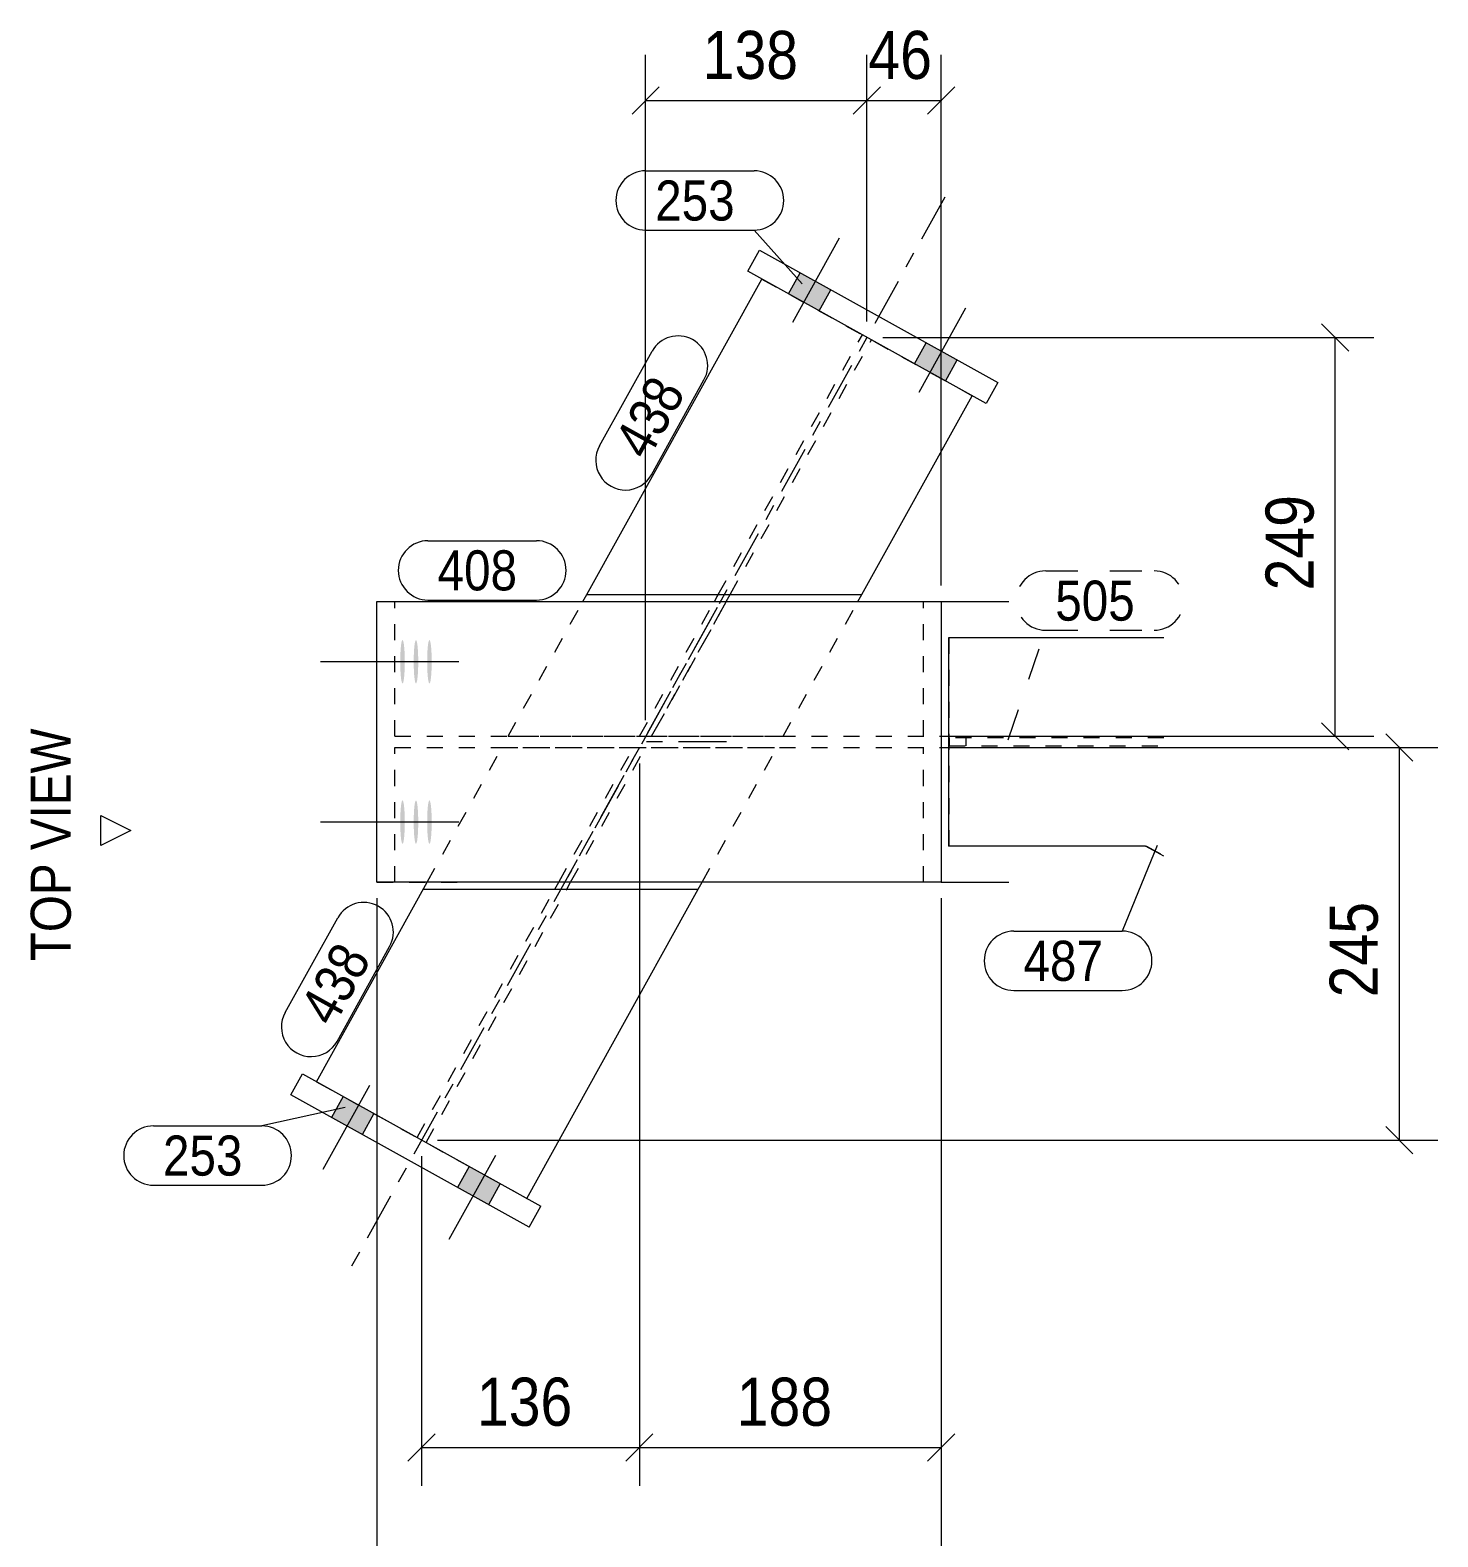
# Model space of a CAD drawing. Header units: millimetres. Extents: x 2 to 825, y 1 to 579.
# Drawn here: x 482.2 to 570.1, y 199.5 to 293.5 of the extents above; entities that cross this region are included whole.
import ezdxf

# ---------------------------------------------------------------- set-up
doc = ezdxf.new("R2010")
doc.units = ezdxf.units.MM
for name, pattern in [('XKITLINE00', [0]), ('XKITLINE01', [4, 1, -1, 1, -1]), ('XKITLINE02', [4, 2, -2]), ('XKITLINE03', [6, 3, -1, 1, -1])]:
    doc.linetypes.add(name, pattern=pattern)
for name, color, linetype, lineweight in [('Bolt', 3, 'Continuous', 0), ('Dimensions', 7, 'Continuous', 0), ('OtherObjectType', 7, 'Continuous', 0), ('Part', 2, 'Continuous', 0), ('PartMark', 7, 'Continuous', 0)]:
    doc.layers.add(name, color=color, linetype=linetype, lineweight=lineweight)
doc.styles.add('ARIAL', font='ARIAL.TTF')

# ---------------------------------------------------------------- blocks, each defined once
blk = doc.blocks.new('*A99')
at = {"layer": 'Bolt'}
for points in [[(505.333, 254.127), (505.333, 254.16), (505.334, 254.193), (505.334, 254.226), (505.334, 254.259), (505.335, 254.292), (505.335, 254.325), (505.336, 254.357), (505.337, 254.39), (505.337, 254.422), (505.338, 254.454), (505.339, 254.486), (505.34, 254.517), (505.342, 254.549), (505.343, 254.58), (505.344, 254.611), (505.345, 254.641), (505.347, 254.671), (505.348, 254.701), (505.35, 254.73), (505.352, 254.759), (505.353, 254.788), (505.355, 254.816), (505.357, 254.844), (505.359, 254.871), (505.361, 254.898), (505.363, 254.925), (505.365, 254.95), (505.368, 254.976), (505.37, 255.001), (505.372, 255.025), (505.375, 255.049), (505.377, 255.072), (505.38, 255.094), (505.382, 255.116), (505.385, 255.138), (505.388, 255.158), (505.39, 255.178), (505.393, 255.198), (505.396, 255.216), (505.399, 255.235), (505.402, 255.252), (505.405, 255.269), (505.408, 255.285), (505.411, 255.3), (505.414, 255.314), (505.417, 255.328), (505.421, 255.341), (505.424, 255.354), (505.427, 255.365), (505.43, 255.376), (505.434, 255.386), (505.437, 255.395), (505.44, 255.404), (505.444, 255.411), (505.447, 255.418), (505.451, 255.424), (505.454, 255.429), (505.458, 255.434), (505.461, 255.437), (505.464, 255.44), (505.468, 255.442), (505.471, 255.444), (505.475, 255.444), (505.478, 255.444), (505.482, 255.442), (505.485, 255.44), (505.489, 255.437), (505.492, 255.434), (505.496, 255.429), (505.499, 255.424), (505.502, 255.418), (505.506, 255.411), (505.509, 255.404), (505.513, 255.395), (505.516, 255.386), (505.519, 255.376), (505.523, 255.365), (505.526, 255.354), (505.529, 255.341), (505.532, 255.328), (505.535, 255.314), (505.539, 255.3), (505.542, 255.285), (505.545, 255.269), (505.548, 255.252), (505.551, 255.235), (505.554, 255.216), (505.556, 255.198), (505.559, 255.178), (505.562, 255.158), (505.565, 255.138), (505.567, 255.116), (505.57, 255.094), (505.572, 255.072), (505.575, 255.049), (505.577, 255.025), (505.58, 255.001), (505.582, 254.976), (505.584, 254.95), (505.586, 254.925), (505.589, 254.898), (505.591, 254.871), (505.593, 254.844), (505.594, 254.816), (505.596, 254.788), (505.598, 254.759), (505.6, 254.73), (505.601, 254.701), (505.603, 254.671), (505.604, 254.641), (505.606, 254.611), (505.607, 254.58), (505.608, 254.549), (505.609, 254.517), (505.61, 254.486), (505.611, 254.454), (505.612, 254.422), (505.613, 254.39), (505.614, 254.357), (505.614, 254.325), (505.615, 254.292), (505.615, 254.259), (505.616, 254.226), (505.616, 254.193), (505.616, 254.16), (505.616, 254.127), (505.616, 254.094), (505.616, 254.061), (505.616, 254.028), (505.616, 253.995), (505.616, 253.962), (505.615, 253.929), (505.615, 253.896), (505.614, 253.863), (505.614, 253.831), (505.613, 253.798), (505.612, 253.766), (505.611, 253.734), (505.61, 253.702), (505.609, 253.67), (505.608, 253.639), (505.607, 253.608), (505.606, 253.577), (505.604, 253.547), (505.603, 253.517), (505.601, 253.487), (505.6, 253.458), (505.598, 253.429), (505.596, 253.4), (505.594, 253.372), (505.593, 253.344), (505.591, 253.317), (505.589, 253.29), (505.586, 253.263), (505.584, 253.238), (505.582, 253.212), (505.58, 253.187), (505.577, 253.163), (505.575, 253.139), (505.572, 253.116), (505.57, 253.094), (505.567, 253.072), (505.565, 253.05), (505.562, 253.03), (505.559, 253.01), (505.556, 252.99), (505.554, 252.971), (505.551, 252.953), (505.548, 252.936), (505.545, 252.919), (505.542, 252.903), (505.539, 252.888), (505.535, 252.874), (505.532, 252.86), (505.529, 252.847), (505.526, 252.834), (505.523, 252.823), (505.519, 252.812), (505.516, 252.802), (505.513, 252.793), (505.509, 252.784), (505.506, 252.777), (505.502, 252.77), (505.499, 252.764), (505.496, 252.759), (505.492, 252.754), (505.489, 252.75), (505.485, 252.748), (505.482, 252.746), (505.478, 252.744), (505.475, 252.744), (505.471, 252.744), (505.468, 252.746), (505.464, 252.748), (505.461, 252.75), (505.458, 252.754), (505.454, 252.759), (505.451, 252.764), (505.447, 252.77), (505.444, 252.777), (505.44, 252.784), (505.437, 252.793), (505.434, 252.802), (505.43, 252.812), (505.427, 252.823), (505.424, 252.834), (505.421, 252.847), (505.417, 252.86), (505.414, 252.874), (505.411, 252.888), (505.408, 252.903), (505.405, 252.919), (505.402, 252.936), (505.399, 252.953), (505.396, 252.971), (505.393, 252.99), (505.39, 253.01), (505.388, 253.03), (505.385, 253.05), (505.382, 253.072), (505.38, 253.094), (505.377, 253.116), (505.375, 253.139), (505.372, 253.163), (505.37, 253.187), (505.368, 253.212), (505.365, 253.238), (505.363, 253.263), (505.361, 253.29), (505.359, 253.317), (505.357, 253.344), (505.355, 253.372), (505.353, 253.4), (505.352, 253.429), (505.35, 253.458), (505.348, 253.487), (505.347, 253.517), (505.345, 253.547), (505.344, 253.577), (505.343, 253.608), (505.342, 253.639), (505.34, 253.67), (505.339, 253.702), (505.338, 253.734), (505.337, 253.766), (505.337, 253.798), (505.336, 253.831), (505.335, 253.863), (505.335, 253.896), (505.334, 253.929), (505.334, 253.962), (505.334, 253.995), (505.333, 254.028), (505.333, 254.061), (505.333, 254.094)], [(506.172, 254.127), (506.173, 254.16), (506.173, 254.193), (506.173, 254.226), (506.173, 254.259), (506.174, 254.292), (506.174, 254.325), (506.175, 254.357), (506.176, 254.39), (506.177, 254.422), (506.178, 254.454), (506.178, 254.486), (506.18, 254.517), (506.181, 254.549), (506.182, 254.58), (506.183, 254.611), (506.185, 254.641), (506.186, 254.671), (506.188, 254.701), (506.189, 254.73), (506.191, 254.759), (506.193, 254.788), (506.194, 254.816), (506.196, 254.844), (506.198, 254.871), (506.2, 254.898), (506.202, 254.925), (506.205, 254.95), (506.207, 254.976), (506.209, 255.001), (506.211, 255.025), (506.214, 255.049), (506.216, 255.072), (506.219, 255.094), (506.222, 255.116), (506.224, 255.138), (506.227, 255.158), (506.23, 255.178), (506.232, 255.198), (506.235, 255.216), (506.238, 255.235), (506.241, 255.252), (506.244, 255.269), (506.247, 255.285), (506.25, 255.3), (506.253, 255.314), (506.257, 255.328), (506.26, 255.341), (506.263, 255.354), (506.266, 255.365), (506.27, 255.376), (506.273, 255.386), (506.276, 255.395), (506.28, 255.404), (506.283, 255.411), (506.286, 255.418), (506.29, 255.424), (506.293, 255.429), (506.297, 255.434), (506.3, 255.437), (506.304, 255.44), (506.307, 255.442), (506.311, 255.444), (506.314, 255.444), (506.317, 255.444), (506.321, 255.442), (506.324, 255.44), (506.328, 255.437), (506.331, 255.434), (506.335, 255.429), (506.338, 255.424), (506.342, 255.418), (506.345, 255.411), (506.348, 255.404), (506.352, 255.395), (506.355, 255.386), (506.358, 255.376), (506.362, 255.365), (506.365, 255.354), (506.368, 255.341), (506.371, 255.328), (506.375, 255.314), (506.378, 255.3), (506.381, 255.285), (506.384, 255.269), (506.387, 255.252), (506.39, 255.235), (506.393, 255.216), (506.396, 255.198), (506.398, 255.178), (506.401, 255.158), (506.404, 255.138), (506.406, 255.116), (506.409, 255.094), (506.412, 255.072), (506.414, 255.049), (506.417, 255.025), (506.419, 255.001), (506.421, 254.976), (506.423, 254.95), (506.426, 254.925), (506.428, 254.898), (506.43, 254.871), (506.432, 254.844), (506.434, 254.816), (506.435, 254.788), (506.437, 254.759), (506.439, 254.73), (506.44, 254.701), (506.442, 254.671), (506.443, 254.641), (506.445, 254.611), (506.446, 254.58), (506.447, 254.549), (506.448, 254.517), (506.45, 254.486), (506.45, 254.454), (506.451, 254.422), (506.452, 254.39), (506.453, 254.357), (506.454, 254.325), (506.454, 254.292), (506.455, 254.259), (506.455, 254.226), (506.455, 254.193), (506.455, 254.16), (506.456, 254.127), (506.456, 254.094), (506.456, 254.061), (506.455, 254.028), (506.455, 253.995), (506.455, 253.962), (506.455, 253.929), (506.454, 253.896), (506.454, 253.863), (506.453, 253.831), (506.452, 253.798), (506.451, 253.766), (506.45, 253.734), (506.45, 253.702), (506.448, 253.67), (506.447, 253.639), (506.446, 253.608), (506.445, 253.577), (506.443, 253.547), (506.442, 253.517), (506.44, 253.487), (506.439, 253.458), (506.437, 253.429), (506.435, 253.4), (506.434, 253.372), (506.432, 253.344), (506.43, 253.317), (506.428, 253.29), (506.426, 253.263), (506.423, 253.238), (506.421, 253.212), (506.419, 253.187), (506.417, 253.163), (506.414, 253.139), (506.412, 253.116), (506.409, 253.094), (506.406, 253.072), (506.404, 253.05), (506.401, 253.03), (506.398, 253.01), (506.396, 252.99), (506.393, 252.971), (506.39, 252.953), (506.387, 252.936), (506.384, 252.919), (506.381, 252.903), (506.378, 252.888), (506.375, 252.874), (506.371, 252.86), (506.368, 252.847), (506.365, 252.834), (506.362, 252.823), (506.358, 252.812), (506.355, 252.802), (506.352, 252.793), (506.348, 252.784), (506.345, 252.777), (506.342, 252.77), (506.338, 252.764), (506.335, 252.759), (506.331, 252.754), (506.328, 252.75), (506.324, 252.748), (506.321, 252.746), (506.317, 252.744), (506.314, 252.744), (506.311, 252.744), (506.307, 252.746), (506.304, 252.748), (506.3, 252.75), (506.297, 252.754), (506.293, 252.759), (506.29, 252.764), (506.286, 252.77), (506.283, 252.777), (506.28, 252.784), (506.276, 252.793), (506.273, 252.802), (506.27, 252.812), (506.266, 252.823), (506.263, 252.834), (506.26, 252.847), (506.257, 252.86), (506.253, 252.874), (506.25, 252.888), (506.247, 252.903), (506.244, 252.919), (506.241, 252.936), (506.238, 252.953), (506.235, 252.971), (506.232, 252.99), (506.23, 253.01), (506.227, 253.03), (506.224, 253.05), (506.222, 253.072), (506.219, 253.094), (506.216, 253.116), (506.214, 253.139), (506.211, 253.163), (506.209, 253.187), (506.207, 253.212), (506.205, 253.238), (506.202, 253.263), (506.2, 253.29), (506.198, 253.317), (506.196, 253.344), (506.194, 253.372), (506.193, 253.4), (506.191, 253.429), (506.189, 253.458), (506.188, 253.487), (506.186, 253.517), (506.185, 253.547), (506.183, 253.577), (506.182, 253.608), (506.181, 253.639), (506.18, 253.67), (506.178, 253.702), (506.178, 253.734), (506.177, 253.766), (506.176, 253.798), (506.175, 253.831), (506.174, 253.863), (506.174, 253.896), (506.173, 253.929), (506.173, 253.962), (506.173, 253.995), (506.173, 254.028), (506.172, 254.061), (506.172, 254.094)], [(507.012, 254.127), (507.012, 254.16), (507.012, 254.193), (507.012, 254.226), (507.013, 254.259), (507.013, 254.292), (507.014, 254.325), (507.014, 254.357), (507.015, 254.39), (507.016, 254.422), (507.017, 254.454), (507.018, 254.486), (507.019, 254.517), (507.02, 254.549), (507.021, 254.58), (507.022, 254.611), (507.024, 254.641), (507.025, 254.671), (507.027, 254.701), (507.028, 254.73), (507.03, 254.759), (507.032, 254.788), (507.034, 254.816), (507.035, 254.844), (507.037, 254.871), (507.039, 254.898), (507.042, 254.925), (507.044, 254.95), (507.046, 254.976), (507.048, 255.001), (507.051, 255.025), (507.053, 255.049), (507.056, 255.072), (507.058, 255.094), (507.061, 255.116), (507.063, 255.138), (507.066, 255.158), (507.069, 255.178), (507.072, 255.198), (507.074, 255.216), (507.077, 255.235), (507.08, 255.252), (507.083, 255.269), (507.086, 255.285), (507.089, 255.3), (507.093, 255.314), (507.096, 255.328), (507.099, 255.341), (507.102, 255.354), (507.105, 255.365), (507.109, 255.376), (507.112, 255.386), (507.115, 255.395), (507.119, 255.404), (507.122, 255.411), (507.126, 255.418), (507.129, 255.424), (507.132, 255.429), (507.136, 255.434), (507.139, 255.437), (507.143, 255.44), (507.146, 255.442), (507.15, 255.444), (507.153, 255.444), (507.157, 255.444), (507.16, 255.442), (507.164, 255.44), (507.167, 255.437), (507.17, 255.434), (507.174, 255.429), (507.177, 255.424), (507.181, 255.418), (507.184, 255.411), (507.188, 255.404), (507.191, 255.395), (507.194, 255.386), (507.198, 255.376), (507.201, 255.365), (507.204, 255.354), (507.207, 255.341), (507.211, 255.328), (507.214, 255.314), (507.217, 255.3), (507.22, 255.285), (507.223, 255.269), (507.226, 255.252), (507.229, 255.235), (507.232, 255.216), (507.235, 255.198), (507.238, 255.178), (507.24, 255.158), (507.243, 255.138), (507.246, 255.116), (507.248, 255.094), (507.251, 255.072), (507.253, 255.049), (507.256, 255.025), (507.258, 255.001), (507.26, 254.976), (507.263, 254.95), (507.265, 254.925), (507.267, 254.898), (507.269, 254.871), (507.271, 254.844), (507.273, 254.816), (507.275, 254.788), (507.276, 254.759), (507.278, 254.73), (507.28, 254.701), (507.281, 254.671), (507.283, 254.641), (507.284, 254.611), (507.285, 254.58), (507.286, 254.549), (507.288, 254.517), (507.289, 254.486), (507.29, 254.454), (507.291, 254.422), (507.291, 254.39), (507.292, 254.357), (507.293, 254.325), (507.293, 254.292), (507.294, 254.259), (507.294, 254.226), (507.294, 254.193), (507.295, 254.16), (507.295, 254.127), (507.295, 254.094), (507.295, 254.061), (507.295, 254.028), (507.294, 253.995), (507.294, 253.962), (507.294, 253.929), (507.293, 253.896), (507.293, 253.863), (507.292, 253.831), (507.291, 253.798), (507.291, 253.766), (507.29, 253.734), (507.289, 253.702), (507.288, 253.67), (507.286, 253.639), (507.285, 253.608), (507.284, 253.577), (507.283, 253.547), (507.281, 253.517), (507.28, 253.487), (507.278, 253.458), (507.276, 253.429), (507.275, 253.4), (507.273, 253.372), (507.271, 253.344), (507.269, 253.317), (507.267, 253.29), (507.265, 253.263), (507.263, 253.238), (507.26, 253.212), (507.258, 253.187), (507.256, 253.163), (507.253, 253.139), (507.251, 253.116), (507.248, 253.094), (507.246, 253.072), (507.243, 253.05), (507.24, 253.03), (507.238, 253.01), (507.235, 252.99), (507.232, 252.971), (507.229, 252.953), (507.226, 252.936), (507.223, 252.919), (507.22, 252.903), (507.217, 252.888), (507.214, 252.874), (507.211, 252.86), (507.207, 252.847), (507.204, 252.834), (507.201, 252.823), (507.198, 252.812), (507.194, 252.802), (507.191, 252.793), (507.188, 252.784), (507.184, 252.777), (507.181, 252.77), (507.177, 252.764), (507.174, 252.759), (507.17, 252.754), (507.167, 252.75), (507.164, 252.748), (507.16, 252.746), (507.157, 252.744), (507.153, 252.744), (507.15, 252.744), (507.146, 252.746), (507.143, 252.748), (507.139, 252.75), (507.136, 252.754), (507.132, 252.759), (507.129, 252.764), (507.126, 252.77), (507.122, 252.777), (507.119, 252.784), (507.115, 252.793), (507.112, 252.802), (507.109, 252.812), (507.105, 252.823), (507.102, 252.834), (507.099, 252.847), (507.096, 252.86), (507.093, 252.874), (507.089, 252.888), (507.086, 252.903), (507.083, 252.919), (507.08, 252.936), (507.077, 252.953), (507.074, 252.971), (507.072, 252.99), (507.069, 253.01), (507.066, 253.03), (507.063, 253.05), (507.061, 253.072), (507.058, 253.094), (507.056, 253.116), (507.053, 253.139), (507.051, 253.163), (507.048, 253.187), (507.046, 253.212), (507.044, 253.238), (507.042, 253.263), (507.039, 253.29), (507.037, 253.317), (507.035, 253.344), (507.034, 253.372), (507.032, 253.4), (507.03, 253.429), (507.028, 253.458), (507.027, 253.487), (507.025, 253.517), (507.024, 253.547), (507.022, 253.577), (507.021, 253.608), (507.02, 253.639), (507.019, 253.67), (507.018, 253.702), (507.017, 253.734), (507.016, 253.766), (507.015, 253.798), (507.014, 253.831), (507.014, 253.863), (507.013, 253.896), (507.013, 253.929), (507.012, 253.962), (507.012, 253.995), (507.012, 254.028), (507.012, 254.061), (507.012, 254.094)], [(505.333, 244.127), (505.333, 244.16), (505.334, 244.193), (505.334, 244.226), (505.334, 244.259), (505.335, 244.292), (505.335, 244.325), (505.336, 244.357), (505.337, 244.39), (505.337, 244.422), (505.338, 244.454), (505.339, 244.486), (505.34, 244.517), (505.342, 244.549), (505.343, 244.58), (505.344, 244.611), (505.345, 244.641), (505.347, 244.671), (505.348, 244.701), (505.35, 244.73), (505.352, 244.759), (505.353, 244.788), (505.355, 244.816), (505.357, 244.844), (505.359, 244.871), (505.361, 244.898), (505.363, 244.925), (505.365, 244.95), (505.368, 244.976), (505.37, 245.001), (505.372, 245.025), (505.375, 245.049), (505.377, 245.072), (505.38, 245.094), (505.382, 245.116), (505.385, 245.138), (505.388, 245.158), (505.39, 245.178), (505.393, 245.198), (505.396, 245.216), (505.399, 245.235), (505.402, 245.252), (505.405, 245.269), (505.408, 245.285), (505.411, 245.3), (505.414, 245.314), (505.417, 245.328), (505.421, 245.341), (505.424, 245.354), (505.427, 245.365), (505.43, 245.376), (505.434, 245.386), (505.437, 245.395), (505.44, 245.404), (505.444, 245.411), (505.447, 245.418), (505.451, 245.424), (505.454, 245.429), (505.458, 245.434), (505.461, 245.437), (505.464, 245.44), (505.468, 245.442), (505.471, 245.444), (505.475, 245.444), (505.478, 245.444), (505.482, 245.442), (505.485, 245.44), (505.489, 245.437), (505.492, 245.434), (505.496, 245.429), (505.499, 245.424), (505.502, 245.418), (505.506, 245.411), (505.509, 245.404), (505.513, 245.395), (505.516, 245.386), (505.519, 245.376), (505.523, 245.365), (505.526, 245.354), (505.529, 245.341), (505.532, 245.328), (505.535, 245.314), (505.539, 245.3), (505.542, 245.285), (505.545, 245.269), (505.548, 245.252), (505.551, 245.235), (505.554, 245.216), (505.556, 245.198), (505.559, 245.178), (505.562, 245.158), (505.565, 245.138), (505.567, 245.116), (505.57, 245.094), (505.572, 245.072), (505.575, 245.049), (505.577, 245.025), (505.58, 245.001), (505.582, 244.976), (505.584, 244.95), (505.586, 244.925), (505.589, 244.898), (505.591, 244.871), (505.593, 244.844), (505.594, 244.816), (505.596, 244.788), (505.598, 244.759), (505.6, 244.73), (505.601, 244.701), (505.603, 244.671), (505.604, 244.641), (505.606, 244.611), (505.607, 244.58), (505.608, 244.549), (505.609, 244.517), (505.61, 244.486), (505.611, 244.454), (505.612, 244.422), (505.613, 244.39), (505.614, 244.357), (505.614, 244.325), (505.615, 244.292), (505.615, 244.259), (505.616, 244.226), (505.616, 244.193), (505.616, 244.16), (505.616, 244.127), (505.616, 244.094), (505.616, 244.061), (505.616, 244.028), (505.616, 243.995), (505.616, 243.962), (505.615, 243.929), (505.615, 243.896), (505.614, 243.863), (505.614, 243.831), (505.613, 243.798), (505.612, 243.766), (505.611, 243.734), (505.61, 243.702), (505.609, 243.67), (505.608, 243.639), (505.607, 243.608), (505.606, 243.577), (505.604, 243.547), (505.603, 243.517), (505.601, 243.487), (505.6, 243.458), (505.598, 243.429), (505.596, 243.4), (505.594, 243.372), (505.593, 243.344), (505.591, 243.317), (505.589, 243.29), (505.586, 243.263), (505.584, 243.238), (505.582, 243.212), (505.58, 243.187), (505.577, 243.163), (505.575, 243.139), (505.572, 243.116), (505.57, 243.094), (505.567, 243.072), (505.565, 243.05), (505.562, 243.03), (505.559, 243.01), (505.556, 242.99), (505.554, 242.971), (505.551, 242.953), (505.548, 242.936), (505.545, 242.919), (505.542, 242.903), (505.539, 242.888), (505.535, 242.874), (505.532, 242.86), (505.529, 242.847), (505.526, 242.834), (505.523, 242.823), (505.519, 242.812), (505.516, 242.802), (505.513, 242.793), (505.509, 242.784), (505.506, 242.777), (505.502, 242.77), (505.499, 242.764), (505.496, 242.759), (505.492, 242.754), (505.489, 242.75), (505.485, 242.748), (505.482, 242.746), (505.478, 242.744), (505.475, 242.744), (505.471, 242.744), (505.468, 242.746), (505.464, 242.748), (505.461, 242.75), (505.458, 242.754), (505.454, 242.759), (505.451, 242.764), (505.447, 242.77), (505.444, 242.777), (505.44, 242.784), (505.437, 242.793), (505.434, 242.802), (505.43, 242.812), (505.427, 242.823), (505.424, 242.834), (505.421, 242.847), (505.417, 242.86), (505.414, 242.874), (505.411, 242.888), (505.408, 242.903), (505.405, 242.919), (505.402, 242.936), (505.399, 242.953), (505.396, 242.971), (505.393, 242.99), (505.39, 243.01), (505.388, 243.03), (505.385, 243.05), (505.382, 243.072), (505.38, 243.094), (505.377, 243.116), (505.375, 243.139), (505.372, 243.163), (505.37, 243.187), (505.368, 243.212), (505.365, 243.238), (505.363, 243.263), (505.361, 243.29), (505.359, 243.317), (505.357, 243.344), (505.355, 243.372), (505.353, 243.4), (505.352, 243.429), (505.35, 243.458), (505.348, 243.487), (505.347, 243.517), (505.345, 243.547), (505.344, 243.577), (505.343, 243.608), (505.342, 243.639), (505.34, 243.67), (505.339, 243.702), (505.338, 243.734), (505.337, 243.766), (505.337, 243.798), (505.336, 243.831), (505.335, 243.863), (505.335, 243.896), (505.334, 243.929), (505.334, 243.962), (505.334, 243.995), (505.333, 244.028), (505.333, 244.061), (505.333, 244.094)], [(506.172, 244.127), (506.173, 244.16), (506.173, 244.193), (506.173, 244.226), (506.173, 244.259), (506.174, 244.292), (506.174, 244.325), (506.175, 244.357), (506.176, 244.39), (506.177, 244.422), (506.178, 244.454), (506.178, 244.486), (506.18, 244.517), (506.181, 244.549), (506.182, 244.58), (506.183, 244.611), (506.185, 244.641), (506.186, 244.671), (506.188, 244.701), (506.189, 244.73), (506.191, 244.759), (506.193, 244.788), (506.194, 244.816), (506.196, 244.844), (506.198, 244.871), (506.2, 244.898), (506.202, 244.925), (506.205, 244.95), (506.207, 244.976), (506.209, 245.001), (506.211, 245.025), (506.214, 245.049), (506.216, 245.072), (506.219, 245.094), (506.222, 245.116), (506.224, 245.138), (506.227, 245.158), (506.23, 245.178), (506.232, 245.198), (506.235, 245.216), (506.238, 245.235), (506.241, 245.252), (506.244, 245.269), (506.247, 245.285), (506.25, 245.3), (506.253, 245.314), (506.257, 245.328), (506.26, 245.341), (506.263, 245.354), (506.266, 245.365), (506.27, 245.376), (506.273, 245.386), (506.276, 245.395), (506.28, 245.404), (506.283, 245.411), (506.286, 245.418), (506.29, 245.424), (506.293, 245.429), (506.297, 245.434), (506.3, 245.437), (506.304, 245.44), (506.307, 245.442), (506.311, 245.444), (506.314, 245.444), (506.317, 245.444), (506.321, 245.442), (506.324, 245.44), (506.328, 245.437), (506.331, 245.434), (506.335, 245.429), (506.338, 245.424), (506.342, 245.418), (506.345, 245.411), (506.348, 245.404), (506.352, 245.395), (506.355, 245.386), (506.358, 245.376), (506.362, 245.365), (506.365, 245.354), (506.368, 245.341), (506.371, 245.328), (506.375, 245.314), (506.378, 245.3), (506.381, 245.285), (506.384, 245.269), (506.387, 245.252), (506.39, 245.235), (506.393, 245.216), (506.396, 245.198), (506.398, 245.178), (506.401, 245.158), (506.404, 245.138), (506.406, 245.116), (506.409, 245.094), (506.412, 245.072), (506.414, 245.049), (506.417, 245.025), (506.419, 245.001), (506.421, 244.976), (506.423, 244.95), (506.426, 244.925), (506.428, 244.898), (506.43, 244.871), (506.432, 244.844), (506.434, 244.816), (506.435, 244.788), (506.437, 244.759), (506.439, 244.73), (506.44, 244.701), (506.442, 244.671), (506.443, 244.641), (506.445, 244.611), (506.446, 244.58), (506.447, 244.549), (506.448, 244.517), (506.45, 244.486), (506.45, 244.454), (506.451, 244.422), (506.452, 244.39), (506.453, 244.357), (506.454, 244.325), (506.454, 244.292), (506.455, 244.259), (506.455, 244.226), (506.455, 244.193), (506.455, 244.16), (506.456, 244.127), (506.456, 244.094), (506.456, 244.061), (506.455, 244.028), (506.455, 243.995), (506.455, 243.962), (506.455, 243.929), (506.454, 243.896), (506.454, 243.863), (506.453, 243.831), (506.452, 243.798), (506.451, 243.766), (506.45, 243.734), (506.45, 243.702), (506.448, 243.67), (506.447, 243.639), (506.446, 243.608), (506.445, 243.577), (506.443, 243.547), (506.442, 243.517), (506.44, 243.487), (506.439, 243.458), (506.437, 243.429), (506.435, 243.4), (506.434, 243.372), (506.432, 243.344), (506.43, 243.317), (506.428, 243.29), (506.426, 243.263), (506.423, 243.238), (506.421, 243.212), (506.419, 243.187), (506.417, 243.163), (506.414, 243.139), (506.412, 243.116), (506.409, 243.094), (506.406, 243.072), (506.404, 243.05), (506.401, 243.03), (506.398, 243.01), (506.396, 242.99), (506.393, 242.971), (506.39, 242.953), (506.387, 242.936), (506.384, 242.919), (506.381, 242.903), (506.378, 242.888), (506.375, 242.874), (506.371, 242.86), (506.368, 242.847), (506.365, 242.834), (506.362, 242.823), (506.358, 242.812), (506.355, 242.802), (506.352, 242.793), (506.348, 242.784), (506.345, 242.777), (506.342, 242.77), (506.338, 242.764), (506.335, 242.759), (506.331, 242.754), (506.328, 242.75), (506.324, 242.748), (506.321, 242.746), (506.317, 242.744), (506.314, 242.744), (506.311, 242.744), (506.307, 242.746), (506.304, 242.748), (506.3, 242.75), (506.297, 242.754), (506.293, 242.759), (506.29, 242.764), (506.286, 242.77), (506.283, 242.777), (506.28, 242.784), (506.276, 242.793), (506.273, 242.802), (506.27, 242.812), (506.266, 242.823), (506.263, 242.834), (506.26, 242.847), (506.257, 242.86), (506.253, 242.874), (506.25, 242.888), (506.247, 242.903), (506.244, 242.919), (506.241, 242.936), (506.238, 242.953), (506.235, 242.971), (506.232, 242.99), (506.23, 243.01), (506.227, 243.03), (506.224, 243.05), (506.222, 243.072), (506.219, 243.094), (506.216, 243.116), (506.214, 243.139), (506.211, 243.163), (506.209, 243.187), (506.207, 243.212), (506.205, 243.238), (506.202, 243.263), (506.2, 243.29), (506.198, 243.317), (506.196, 243.344), (506.194, 243.372), (506.193, 243.4), (506.191, 243.429), (506.189, 243.458), (506.188, 243.487), (506.186, 243.517), (506.185, 243.547), (506.183, 243.577), (506.182, 243.608), (506.181, 243.639), (506.18, 243.67), (506.178, 243.702), (506.178, 243.734), (506.177, 243.766), (506.176, 243.798), (506.175, 243.831), (506.174, 243.863), (506.174, 243.896), (506.173, 243.929), (506.173, 243.962), (506.173, 243.995), (506.173, 244.028), (506.172, 244.061), (506.172, 244.094)], [(507.012, 244.127), (507.012, 244.16), (507.012, 244.193), (507.012, 244.226), (507.013, 244.259), (507.013, 244.292), (507.014, 244.325), (507.014, 244.357), (507.015, 244.39), (507.016, 244.422), (507.017, 244.454), (507.018, 244.486), (507.019, 244.517), (507.02, 244.549), (507.021, 244.58), (507.022, 244.611), (507.024, 244.641), (507.025, 244.671), (507.027, 244.701), (507.028, 244.73), (507.03, 244.759), (507.032, 244.788), (507.034, 244.816), (507.035, 244.844), (507.037, 244.871), (507.039, 244.898), (507.042, 244.925), (507.044, 244.95), (507.046, 244.976), (507.048, 245.001), (507.051, 245.025), (507.053, 245.049), (507.056, 245.072), (507.058, 245.094), (507.061, 245.116), (507.063, 245.138), (507.066, 245.158), (507.069, 245.178), (507.072, 245.198), (507.074, 245.216), (507.077, 245.235), (507.08, 245.252), (507.083, 245.269), (507.086, 245.285), (507.089, 245.3), (507.093, 245.314), (507.096, 245.328), (507.099, 245.341), (507.102, 245.354), (507.105, 245.365), (507.109, 245.376), (507.112, 245.386), (507.115, 245.395), (507.119, 245.404), (507.122, 245.411), (507.126, 245.418), (507.129, 245.424), (507.132, 245.429), (507.136, 245.434), (507.139, 245.437), (507.143, 245.44), (507.146, 245.442), (507.15, 245.444), (507.153, 245.444), (507.157, 245.444), (507.16, 245.442), (507.164, 245.44), (507.167, 245.437), (507.17, 245.434), (507.174, 245.429), (507.177, 245.424), (507.181, 245.418), (507.184, 245.411), (507.188, 245.404), (507.191, 245.395), (507.194, 245.386), (507.198, 245.376), (507.201, 245.365), (507.204, 245.354), (507.207, 245.341), (507.211, 245.328), (507.214, 245.314), (507.217, 245.3), (507.22, 245.285), (507.223, 245.269), (507.226, 245.252), (507.229, 245.235), (507.232, 245.216), (507.235, 245.198), (507.238, 245.178), (507.24, 245.158), (507.243, 245.138), (507.246, 245.116), (507.248, 245.094), (507.251, 245.072), (507.253, 245.049), (507.256, 245.025), (507.258, 245.001), (507.26, 244.976), (507.263, 244.95), (507.265, 244.925), (507.267, 244.898), (507.269, 244.871), (507.271, 244.844), (507.273, 244.816), (507.275, 244.788), (507.276, 244.759), (507.278, 244.73), (507.28, 244.701), (507.281, 244.671), (507.283, 244.641), (507.284, 244.611), (507.285, 244.58), (507.286, 244.549), (507.288, 244.517), (507.289, 244.486), (507.29, 244.454), (507.291, 244.422), (507.291, 244.39), (507.292, 244.357), (507.293, 244.325), (507.293, 244.292), (507.294, 244.259), (507.294, 244.226), (507.294, 244.193), (507.295, 244.16), (507.295, 244.127), (507.295, 244.094), (507.295, 244.061), (507.295, 244.028), (507.294, 243.995), (507.294, 243.962), (507.294, 243.929), (507.293, 243.896), (507.293, 243.863), (507.292, 243.831), (507.291, 243.798), (507.291, 243.766), (507.29, 243.734), (507.289, 243.702), (507.288, 243.67), (507.286, 243.639), (507.285, 243.608), (507.284, 243.577), (507.283, 243.547), (507.281, 243.517), (507.28, 243.487), (507.278, 243.458), (507.276, 243.429), (507.275, 243.4), (507.273, 243.372), (507.271, 243.344), (507.269, 243.317), (507.267, 243.29), (507.265, 243.263), (507.263, 243.238), (507.26, 243.212), (507.258, 243.187), (507.256, 243.163), (507.253, 243.139), (507.251, 243.116), (507.248, 243.094), (507.246, 243.072), (507.243, 243.05), (507.24, 243.03), (507.238, 243.01), (507.235, 242.99), (507.232, 242.971), (507.229, 242.953), (507.226, 242.936), (507.223, 242.919), (507.22, 242.903), (507.217, 242.888), (507.214, 242.874), (507.211, 242.86), (507.207, 242.847), (507.204, 242.834), (507.201, 242.823), (507.198, 242.812), (507.194, 242.802), (507.191, 242.793), (507.188, 242.784), (507.184, 242.777), (507.181, 242.77), (507.177, 242.764), (507.174, 242.759), (507.17, 242.754), (507.167, 242.75), (507.164, 242.748), (507.16, 242.746), (507.157, 242.744), (507.153, 242.744), (507.15, 242.744), (507.146, 242.746), (507.143, 242.748), (507.139, 242.75), (507.136, 242.754), (507.132, 242.759), (507.129, 242.764), (507.126, 242.77), (507.122, 242.777), (507.119, 242.784), (507.115, 242.793), (507.112, 242.802), (507.109, 242.812), (507.105, 242.823), (507.102, 242.834), (507.099, 242.847), (507.096, 242.86), (507.093, 242.874), (507.089, 242.888), (507.086, 242.903), (507.083, 242.919), (507.08, 242.936), (507.077, 242.953), (507.074, 242.971), (507.072, 242.99), (507.069, 243.01), (507.066, 243.03), (507.063, 243.05), (507.061, 243.072), (507.058, 243.094), (507.056, 243.116), (507.053, 243.139), (507.051, 243.163), (507.048, 243.187), (507.046, 243.212), (507.044, 243.238), (507.042, 243.263), (507.039, 243.29), (507.037, 243.317), (507.035, 243.344), (507.034, 243.372), (507.032, 243.4), (507.03, 243.429), (507.028, 243.458), (507.027, 243.487), (507.025, 243.517), (507.024, 243.547), (507.022, 243.577), (507.021, 243.608), (507.02, 243.639), (507.019, 243.67), (507.018, 243.702), (507.017, 243.734), (507.016, 243.766), (507.015, 243.798), (507.014, 243.831), (507.014, 243.863), (507.013, 243.896), (507.013, 243.929), (507.012, 243.962), (507.012, 243.995), (507.012, 244.028), (507.012, 244.061), (507.012, 244.094)]]:
    blk.add_hatch(color=3, dxfattribs=at).paths.add_polyline_path(points, flags=17)
at = {"layer": 'Bolt', "color": 3, "linetype": 'XKITLINE00', "lineweight": 0}
for p, q in [((507.315, 254.094), (500.353, 254.094)), ((508.154, 254.094), (501.192, 254.094)), ((508.993, 254.094), (502.032, 254.094)), ((507.315, 244.094), (500.353, 244.094)), ((508.154, 244.094), (501.192, 244.094)), ((508.993, 244.094), (502.032, 244.094))]:
    blk.add_line(p, q, dxfattribs=at)
blk = doc.blocks.new('*A100')
at = {"layer": 'Bolt'}
for points in [[(501.039, 225.666), (501.767, 226.977), (503.69, 225.91), (502.963, 224.598)], [(501.039, 225.666), (501.767, 226.977), (503.69, 225.91), (502.963, 224.598)], [(501.039, 225.666), (501.767, 226.977), (503.69, 225.91), (502.963, 224.598)], [(508.909, 221.299), (509.636, 222.611), (511.56, 221.543), (510.832, 220.232)], [(508.909, 221.299), (509.636, 222.611), (511.56, 221.543), (510.832, 220.232)], [(508.909, 221.299), (509.636, 222.611), (511.56, 221.543), (510.832, 220.232)]]:
    blk.add_hatch(color=3, dxfattribs=at).paths.add_polyline_path(points, flags=17)
at = {"layer": 'Bolt', "color": 3, "linetype": 'XKITLINE00', "lineweight": 0}
for p, q in [((503.408, 227.668), (500.497, 222.421)), ((503.408, 227.668), (500.497, 222.421)), ((503.408, 227.668), (500.497, 222.421)), ((501.767, 226.977), (501.039, 225.666)), ((501.767, 226.977), (501.039, 225.666)), ((501.767, 226.977), (501.039, 225.666)), ((503.69, 225.91), (502.963, 224.598)), ((503.69, 225.91), (502.963, 224.598)), ((503.69, 225.91), (502.963, 224.598)), ((511.278, 223.301), (508.366, 218.055)), ((511.278, 223.301), (508.366, 218.055)), ((511.278, 223.301), (508.366, 218.055)), ((509.636, 222.611), (508.909, 221.299)), ((509.636, 222.611), (508.909, 221.299)), ((509.636, 222.611), (508.909, 221.299)), ((511.56, 221.543), (510.832, 220.232)), ((511.56, 221.543), (510.832, 220.232)), ((511.56, 221.543), (510.832, 220.232))]:
    blk.add_line(p, q, dxfattribs=at)
blk = doc.blocks.new('*A101')
at = {"layer": 'Bolt'}
for points in [[(529.543, 277.039), (530.271, 278.351), (532.195, 277.284), (531.467, 275.972)], [(529.543, 277.039), (530.271, 278.351), (532.195, 277.284), (531.467, 275.972)], [(529.543, 277.039), (530.271, 278.351), (532.195, 277.284), (531.467, 275.972)], [(537.413, 272.673), (538.141, 273.984), (540.065, 272.917), (539.337, 271.605)], [(537.413, 272.673), (538.141, 273.984), (540.065, 272.917), (539.337, 271.605)], [(537.413, 272.673), (538.141, 273.984), (540.065, 272.917), (539.337, 271.605)]]:
    blk.add_hatch(color=3, dxfattribs=at).paths.add_polyline_path(points, flags=17)
at = {"layer": 'Bolt', "color": 3, "linetype": 'XKITLINE00', "lineweight": 0}
for p, q in [((529.826, 275.281), (532.737, 280.528)), ((529.826, 275.281), (532.737, 280.528)), ((529.826, 275.281), (532.737, 280.528)), ((529.543, 277.039), (530.271, 278.351)), ((529.543, 277.039), (530.271, 278.351)), ((529.543, 277.039), (530.271, 278.351)), ((531.467, 275.972), (532.195, 277.284)), ((531.467, 275.972), (532.195, 277.284)), ((531.467, 275.972), (532.195, 277.284)), ((537.696, 270.915), (540.607, 276.161)), ((537.696, 270.915), (540.607, 276.161)), ((537.696, 270.915), (540.607, 276.161)), ((537.413, 272.673), (538.141, 273.984)), ((537.413, 272.673), (538.141, 273.984)), ((537.413, 272.673), (538.141, 273.984)), ((539.337, 271.605), (540.065, 272.917)), ((539.337, 271.605), (540.065, 272.917)), ((539.337, 271.605), (540.065, 272.917))]:
    blk.add_line(p, q, dxfattribs=at)
blk = doc.blocks.new('*A102')
at = {"layer": 'Part', "color": 7, "linetype": 'XKITLINE01', "lineweight": 0}
for p, q in [((503.881, 257.844), (509.196, 257.844)), ((503.881, 240.344), (503.881, 257.844)), ((504.987, 249.444), (504.987, 257.844)), ((537.969, 257.844), (539.076, 257.844)), ((537.969, 249.444), (537.969, 257.844)), ((539.076, 257.844), (539.076, 240.344)), ((504.987, 249.444), (542.178, 249.444)), ((504.987, 248.744), (542.178, 248.744)), ((504.987, 240.344), (504.987, 248.744)), ((537.969, 240.344), (537.969, 248.744)), ((503.881, 240.344), (509.196, 240.344)), ((539.076, 240.344), (537.969, 240.344))]:
    blk.add_line(p, q, dxfattribs=at)
at = {"layer": 'Part', "color": 2, "linetype": 'XKITLINE00', "lineweight": 0}
for p, q in [((539.076, 257.844), (543.284, 257.844)), ((539.076, 240.344), (543.284, 240.344))]:
    blk.add_line(p, q, dxfattribs=at)
at = {"layer": 'Part', "color": 7, "linetype": 'XKITLINE03', "lineweight": 0}
blk.add_line((525.687, 249.094), (520.429, 249.094), dxfattribs=at)
blk = doc.blocks.new('*A103')
at = {"layer": 'Part', "color": 7, "linetype": 'XKITLINE03', "lineweight": 0}
blk.add_line((525.1, 257.488), (501.812, 215.516), dxfattribs=at)
at = {"layer": 'Part', "color": 7, "linetype": 'XKITLINE01', "lineweight": 0}
for p, q in [((507.01, 240.344), (511.671, 248.744)), ((511.671, 248.744), (528.825, 248.744)), ((515.216, 240.344), (519.876, 248.744)), ((515.959, 240.344), (520.62, 248.744)), ((524.164, 240.344), (528.825, 248.744)), ((506.379, 224.418), (514.973, 239.907)), ((506.948, 224.103), (515.716, 239.907)), ((500.105, 227.899), (513.222, 220.622))]:
    blk.add_line(p, q, dxfattribs=at)
at = {"layer": 'Part', "color": 2, "linetype": 'XKITLINE00', "lineweight": 0}
for p, q in [((500.105, 227.899), (507.01, 240.344)), ((506.768, 239.907), (523.922, 239.907)), ((513.222, 220.622), (523.922, 239.907)), ((514.973, 239.907), (515.216, 240.344)), ((515.716, 239.907), (515.959, 240.344)), ((523.922, 239.907), (524.164, 240.344))]:
    blk.add_line(p, q, dxfattribs=at)
blk = doc.blocks.new('*A104')
at = {"layer": 'Part', "color": 7, "linetype": 'XKITLINE03', "lineweight": 0}
blk.add_line((539.292, 283.067), (515.785, 240.7), dxfattribs=at)
at = {"layer": 'Part', "color": 2, "linetype": 'XKITLINE00', "lineweight": 0}
for p, q in [((516.963, 258.281), (527.882, 277.961)), ((534.117, 258.281), (540.998, 270.684)), ((516.72, 257.844), (516.963, 258.281)), ((516.963, 258.281), (534.117, 258.281)), ((524.925, 257.844), (525.168, 258.281)), ((525.669, 257.844), (525.911, 258.281)), ((533.874, 257.844), (534.117, 258.281))]:
    blk.add_line(p, q, dxfattribs=at)
at = {"layer": 'Part', "color": 7, "linetype": 'XKITLINE01', "lineweight": 0}
for p, q in [((527.882, 277.961), (540.998, 270.684)), ((525.168, 258.281), (534.156, 274.48)), ((525.911, 258.281), (534.724, 274.165)), ((512.059, 249.444), (516.72, 257.844)), ((520.265, 249.444), (525.168, 258.281)), ((525.669, 257.844), (521.008, 249.444)), ((521.008, 249.444), (525.669, 257.844)), ((529.214, 249.444), (533.874, 257.844)), ((512.059, 249.444), (529.214, 249.444))]:
    blk.add_line(p, q, dxfattribs=at)
blk = doc.blocks.new('*A105')
at = {"layer": 'Part', "color": 2, "linetype": 'XKITLINE00', "lineweight": 0}
for p, q in [((498.503, 227.073), (499.231, 228.384)), ((499.231, 228.384), (514.096, 220.136)), ((513.368, 218.825), (498.503, 227.073)), ((513.368, 218.825), (514.096, 220.136))]:
    blk.add_line(p, q, dxfattribs=at)
blk = doc.blocks.new('*A106')
at = {"layer": 'Part', "color": 2, "linetype": 'XKITLINE00', "lineweight": 0}
for p, q in [((527.008, 278.446), (527.735, 279.758)), ((527.735, 279.758), (542.6, 271.51)), ((541.873, 270.198), (527.008, 278.446)), ((542.6, 271.51), (541.873, 270.198))]:
    blk.add_line(p, q, dxfattribs=at)
blk = doc.blocks.new('*A107')
at = {"layer": 'Part', "color": 2, "linetype": 'XKITLINE00', "lineweight": 0}
for p, q in [((503.881, 257.844), (539.076, 257.844)), ((503.881, 240.344), (503.881, 257.844)), ((539.076, 257.844), (539.076, 240.344)), ((539.076, 240.344), (503.881, 240.344))]:
    blk.add_line(p, q, dxfattribs=at)
blk = doc.blocks.new('*A108')
at = {"layer": 'Part', "color": 7, "linetype": 'XKITLINE01', "lineweight": 0}
for p, q in [((552.955, 249.344), (539.578, 249.344)), ((539.578, 249.344), (539.578, 248.844)), ((540.627, 248.844), (540.627, 249.344)), ((539.578, 248.844), (552.955, 248.844))]:
    blk.add_line(p, q, dxfattribs=at)
blk = doc.blocks.new('*A109')
at = {"layer": 'Part', "color": 2, "linetype": 'XKITLINE00', "lineweight": 0}
for p, q in [((552.955, 255.594), (539.525, 255.594)), ((539.525, 255.594), (539.525, 242.594)), ((551.821, 242.594), (539.525, 242.594)), ((551.821, 242.594), (551.874, 242.594)), ((551.821, 242.594), (551.874, 242.594)), ((552.955, 241.965), (551.821, 242.594))]:
    blk.add_line(p, q, dxfattribs=at)
at = {"layer": 'Part', "color": 7, "linetype": 'XKITLINE01', "lineweight": 0}
for p, q in [((539.578, 242.594), (539.578, 255.594)), ((551.874, 242.594), (552.955, 241.994))]:
    blk.add_line(p, q, dxfattribs=at)
blk = doc.blocks.new('*A270')
at = {"layer": 'Dimensions', "color": 7, "linetype": 'XKITLINE00', "lineweight": 0}
for p, q in [((566.802, 249.592), (568.499, 247.895)), ((538.969, 248.744), (570.051, 248.744)), ((567.651, 224.26), (567.651, 248.744)), ((566.802, 225.109), (568.499, 223.412)), ((507.663, 224.26), (570.051, 224.26))]:
    blk.add_line(p, q, dxfattribs=at)
at = {"layer": 'Dimensions', "color": 3}
for p in [(567.651, 248.744), (567.651, 224.26)]:
    blk.add_point(p, dxfattribs=at)
at = {"layer": 'Dimensions', "color": 3, "style": 'ARIAL', "width": 0.85}
blk.add_text('245', height=3, rotation=90.00021, dxfattribs=at).set_placement((566.301, 233.165))
blk = doc.blocks.new('*A271')
at = {"layer": 'Dimensions', "color": 7, "linetype": 'XKITLINE00', "lineweight": 0}
for p, q in [((562.802, 275.171), (564.499, 273.474)), ((535.44, 274.322), (566.051, 274.322)), ((563.651, 249.444), (563.651, 274.322)), ((562.802, 250.292), (564.499, 248.595)), ((538.969, 249.444), (566.051, 249.444))]:
    blk.add_line(p, q, dxfattribs=at)
at = {"layer": 'Dimensions', "color": 3}
for p in [(563.651, 274.322), (563.651, 249.444)]:
    blk.add_point(p, dxfattribs=at)
at = {"layer": 'Dimensions', "color": 3, "style": 'ARIAL', "width": 0.85}
blk.add_text('249', height=3, rotation=90.00021, dxfattribs=at).set_placement((562.301, 258.546))
blk = doc.blocks.new('*A272')
at = {"layer": 'Dimensions', "color": 7, "linetype": 'XKITLINE00', "lineweight": 0}
for p, q in [((520.636, 250.444), (520.636, 291.944)), ((534.44, 275.322), (534.44, 291.944)), ((521.485, 289.942), (519.788, 288.245)), ((535.289, 289.942), (533.592, 288.245)), ((520.636, 289.094), (534.44, 289.094))]:
    blk.add_line(p, q, dxfattribs=at)
at = {"layer": 'Dimensions', "color": 3}
for p in [(520.636, 289.094), (534.44, 289.094)]:
    blk.add_point(p, dxfattribs=at)
at = {"layer": 'Dimensions', "color": 3, "style": 'ARIAL', "width": 0.85}
blk.add_text('138', height=3, dxfattribs=at).set_placement((524.201, 290.444))
blk = doc.blocks.new('*A273')
at = {"layer": 'Dimensions', "color": 7, "linetype": 'XKITLINE00', "lineweight": 0}
for p, q in [((534.44, 275.322), (534.44, 291.944)), ((539.076, 258.844), (539.076, 291.944)), ((535.289, 289.942), (533.592, 288.245)), ((539.924, 289.942), (538.227, 288.245)), ((534.44, 289.094), (539.076, 289.094))]:
    blk.add_line(p, q, dxfattribs=at)
at = {"layer": 'Dimensions', "color": 3}
for p in [(534.44, 289.094), (539.076, 289.094)]:
    blk.add_point(p, dxfattribs=at)
at = {"layer": 'Dimensions', "color": 3, "style": 'ARIAL', "width": 0.85}
blk.add_text('46', height=3, dxfattribs=at).set_placement((534.533, 290.444))
blk = doc.blocks.new('*A274')
at = {"layer": 'Dimensions', "color": 7, "linetype": 'XKITLINE00', "lineweight": 0}
for p, q in [((520.248, 247.744), (520.248, 202.694)), ((506.663, 223.26), (506.663, 202.694)), ((507.512, 205.942), (505.815, 204.245)), ((521.097, 205.942), (519.399, 204.245)), ((506.663, 205.094), (520.248, 205.094))]:
    blk.add_line(p, q, dxfattribs=at)
at = {"layer": 'Dimensions', "color": 3}
for p in [(506.663, 205.094), (520.248, 205.094)]:
    blk.add_point(p, dxfattribs=at)
at = {"layer": 'Dimensions', "color": 3, "style": 'ARIAL', "width": 0.85}
blk.add_text('136', height=3, dxfattribs=at).set_placement((510.118, 206.444))
blk = doc.blocks.new('*A275')
at = {"layer": 'Dimensions', "color": 7, "linetype": 'XKITLINE00', "lineweight": 0}
for p, q in [((520.248, 247.744), (520.248, 202.694)), ((539.076, 239.344), (539.076, 202.694)), ((521.097, 205.942), (519.399, 204.245)), ((539.924, 205.942), (538.227, 204.245)), ((520.248, 205.094), (539.076, 205.094))]:
    blk.add_line(p, q, dxfattribs=at)
at = {"layer": 'Dimensions', "color": 3}
for p in [(520.248, 205.094), (539.076, 205.094)]:
    blk.add_point(p, dxfattribs=at)
at = {"layer": 'Dimensions', "color": 3, "style": 'ARIAL', "width": 0.85}
blk.add_text('188', height=3, dxfattribs=at).set_placement((526.324, 206.444))
blk = doc.blocks.new('*A276')
at = {"layer": 'Dimensions', "color": 7, "linetype": 'XKITLINE00', "lineweight": 0}
for p, q in [((503.881, 239.344), (503.881, 190.694)), ((539.076, 239.344), (539.076, 190.694)), ((504.73, 193.942), (503.033, 192.245)), ((539.924, 193.942), (538.227, 192.245)), ((503.881, 193.094), (539.076, 193.094))]:
    blk.add_line(p, q, dxfattribs=at)
at = {"layer": 'Dimensions', "color": 3}
for p in [(503.881, 193.094), (539.076, 193.094)]:
    blk.add_point(p, dxfattribs=at)
at = {"layer": 'Dimensions', "color": 3, "style": 'ARIAL', "width": 0.85}
blk.add_text('352', height=3, dxfattribs=at).set_placement((518.141, 194.444))
blk = doc.blocks.new('*A277')
at = {"layer": 'PartMark', "color": 7, "linetype": 'XKITLINE00', "lineweight": 0}
for p, q in [((498.153, 232.214), (501.434, 238.127)), ((501.389, 230.419), (504.67, 236.332))]:
    blk.add_line(p, q, dxfattribs=at)
for centre, start, end in [((503.052, 237.23), 330.97635, 150.97635), ((499.771, 231.316), 150.97635, 330.97635)]:
    blk.add_arc(centre, 1.85, start, end, dxfattribs=at)
at = {"layer": 'PartMark', "color": 3, "style": 'ARIAL', "width": 0.85}
blk.add_text('438', height=2.5, rotation=60.97417, dxfattribs=at).set_placement((501.155, 231.234))
blk = doc.blocks.new('*A278')
at = {"layer": 'PartMark', "color": 7, "linetype": 'XKITLINE00', "lineweight": 0}
for p, q in [((517.761, 267.552), (521.042, 273.465)), ((520.996, 265.757), (524.277, 271.67))]:
    blk.add_line(p, q, dxfattribs=at)
for centre, start, end in [((522.659, 272.568), 330.97635, 150.97635), ((519.378, 266.654), 150.97635, 330.97635)]:
    blk.add_arc(centre, 1.85, start, end, dxfattribs=at)
at = {"layer": 'PartMark', "color": 3, "style": 'ARIAL', "width": 0.85}
blk.add_text('438', height=2.5, rotation=60.97417, dxfattribs=at).set_placement((520.762, 266.572))
blk = doc.blocks.new('*A279')
at = {"layer": 'PartMark', "color": 7, "linetype": 'XKITLINE00', "lineweight": 0}
for p, q in [((501.894, 226.295), (496.698, 225.145)), ((489.936, 225.145), (496.698, 225.145)), ((489.936, 221.445), (496.698, 221.445))]:
    blk.add_line(p, q, dxfattribs=at)
for centre, start, end in [((489.936, 223.295), 90, 270), ((496.698, 223.295), 270, 90)]:
    blk.add_arc(centre, 1.85, start, end, dxfattribs=at)
at = {"layer": 'PartMark', "color": 3, "style": 'ARIAL', "width": 0.85}
blk.add_text('253', height=2.5, dxfattribs=at).set_placement((490.536, 222.045))
blk = doc.blocks.new('*A280')
at = {"layer": 'PartMark', "color": 7, "linetype": 'XKITLINE00', "lineweight": 0}
for p, q in [((520.636, 284.714), (527.399, 284.714)), ((520.636, 281.014), (527.399, 281.014)), ((530.399, 277.668), (527.399, 281.014))]:
    blk.add_line(p, q, dxfattribs=at)
for centre, start, end in [((520.636, 282.864), 90, 270), ((527.399, 282.864), 270, 90)]:
    blk.add_arc(centre, 1.85, start, end, dxfattribs=at)
at = {"layer": 'PartMark', "color": 3, "style": 'ARIAL', "width": 0.85}
blk.add_text('253', height=2.5, dxfattribs=at).set_placement((521.236, 281.614))
blk = doc.blocks.new('*A281')
at = {"layer": 'PartMark', "color": 7, "linetype": 'XKITLINE00', "lineweight": 0}
for p, q in [((507.063, 261.644), (513.826, 261.644)), ((507.063, 257.944), (513.826, 257.944))]:
    blk.add_line(p, q, dxfattribs=at)
for centre, start, end in [((507.063, 259.794), 90, 270), ((513.826, 259.794), 270, 90)]:
    blk.add_arc(centre, 1.85, start, end, dxfattribs=at)
at = {"layer": 'PartMark', "color": 3, "style": 'ARIAL', "width": 0.85}
blk.add_text('408', height=2.5, dxfattribs=at).set_placement((507.663, 258.544))
blk = doc.blocks.new('*A282')
at = {"layer": 'PartMark', "color": 7, "linetype": 'XKITLINE02', "lineweight": 0}
for p, q in [((545.589, 259.759), (552.352, 259.759)), ((543.26, 249.215), (545.589, 256.059)), ((545.589, 256.059), (552.352, 256.059))]:
    blk.add_line(p, q, dxfattribs=at)
for centre, start, end in [((545.589, 257.909), 90, 270), ((552.352, 257.909), 270, 90)]:
    blk.add_arc(centre, 1.85, start, end, dxfattribs=at)
at = {"layer": 'PartMark', "color": 3, "style": 'ARIAL', "width": 0.85}
blk.add_text('505', height=2.5, dxfattribs=at).set_placement((546.189, 256.659))
blk = doc.blocks.new('*A283')
at = {"layer": 'PartMark', "color": 7, "linetype": 'XKITLINE00', "lineweight": 0}
for p, q in [((552.535, 242.634), (550.369, 237.293)), ((543.606, 237.293), (550.369, 237.293)), ((543.606, 233.593), (550.369, 233.593))]:
    blk.add_line(p, q, dxfattribs=at)
for centre, start, end in [((543.606, 235.443), 90, 270), ((550.369, 235.443), 270, 90)]:
    blk.add_arc(centre, 1.85, start, end, dxfattribs=at)
at = {"layer": 'PartMark', "color": 3, "style": 'ARIAL', "width": 0.85}
blk.add_text('487', height=2.5, dxfattribs=at).set_placement((544.206, 234.193))
blk = doc.blocks.new('*A284')
at = {"layer": 'OtherObjectType', "color": 7, "linetype": 'XKITLINE00', "lineweight": 0}
for p, q in [((486.661, 242.631), (486.661, 244.506)), ((486.661, 244.506), (488.536, 243.569)), ((488.536, 243.569), (486.661, 242.631)), ((488.536, 243.569), (488.536, 243.569)), ((527.906, 189.719), (528.843, 191.594)), ((528.843, 191.594), (529.781, 189.719)), ((528.843, 191.594), (528.843, 191.594)), ((529.781, 189.719), (527.906, 189.719)), ((520.877, 177.594), (527.559, 177.594))]:
    blk.add_line(p, q, dxfattribs=at)
at = {"layer": 'OtherObjectType', "color": 7, "style": 'ARIAL', "width": 0.85}
blk.add_text('TOP VIEW', height=2.5, rotation=90, dxfattribs=at).set_placement((484.786, 235.418))
for s, p in [('FRONT VIEW', (518.379, 185.344)), ('F', (520.877, 178.344)), ('F', (525.523, 178.344)), ('-', (523.663, 178.344))]:
    blk.add_text(s, height=2.5, dxfattribs=at).set_placement(p)

msp = doc.modelspace()

# ---------------------------------------------------------------- block references
at = {"lineweight": 0}
for name in ['*A272', '*A273', '*A280', '*A104', '*A101', '*A106', '*A278', '*A271', '*A281', '*A282', '*A102', '*A107', '*A103', '*A99', '*A109', '*A270', '*A108', '*A274', '*A275', '*A283', '*A277', '*A276', '*A105', '*A100', '*A279']:
    msp.add_blockref(name, (0, 0), dxfattribs=at)
at = {"layer": 'OtherObjectType', "lineweight": 0}
msp.add_blockref('*A284', (0, 0), dxfattribs=at)

doc.saveas('drawing.dxf')
